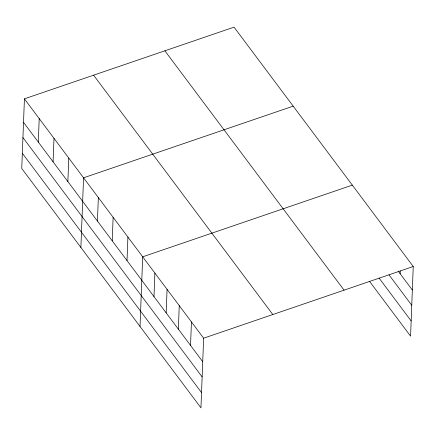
<?xml version="1.0" encoding="UTF-8"?>
<svg xmlns="http://www.w3.org/2000/svg" width="435" height="435" viewBox="0 0 435 435"><rect width="100%" height="100%" fill="white"/><g stroke="black" fill="none" stroke-linecap="round" stroke-linejoin="round"><path stroke-width="0.65" d="M24.425 98.832L21.75 168.486L200.954 407.845L203.629 338.191L24.425 98.832L234.046 27.155L413.25 266.514L410.575 336.168L369.549 281.369M38.307 142.093L39.21 118.581M53.092 161.842L53.994 138.325M67.876 181.585L68.779 158.074M80.888 247.477L83.563 177.817L293.185 106.145M97.445 221.078L98.348 197.566M112.23 240.827L113.133 217.315M127.015 260.576L127.917 237.059M140.026 326.462L142.702 256.808L352.323 185.131M153.985 296.594L154.887 273.082M166.17 312.874L167.073 289.362M178.355 329.148L179.258 305.636M190.541 345.423L191.443 321.911M400.162 273.751L400.265 271.059M203.629 338.191L413.25 266.514M398.128 271.038L412.347 290.025M389.015 274.871L411.76 305.25M379.07 278.079L411.157 320.943M164.87 50.808L344.074 290.167M93.601 75.179L272.805 314.532M23.523 122.344L202.726 361.702M22.935 137.574L202.144 376.928M22.337 153.261L201.541 392.615"/></g></svg>
